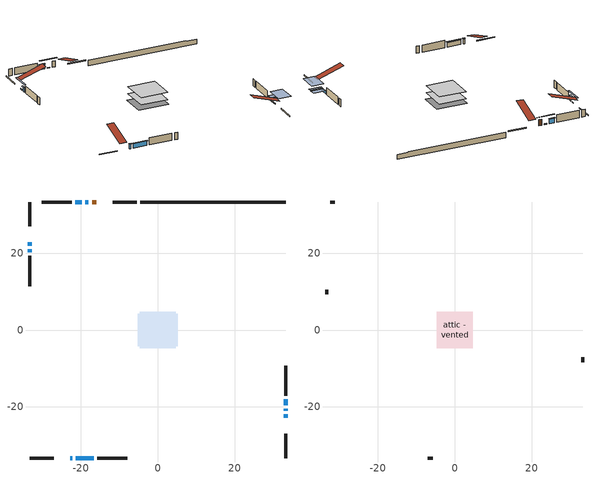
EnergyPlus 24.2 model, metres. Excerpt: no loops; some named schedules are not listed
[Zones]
conditioned space
 floor adiabatic (AdiabaticFloorConstruction): -4.69,-4.69 -4.69,4.69 4.69,4.69 4.69,-4.69 z0.46
 floor foundation (Slab1 construction): -5.26,-4.19 -5.26,4.19 5.26,4.19 5.26,-4.19 z-1.4
 wall outside (RimJoist1 construction): -5.48,33.25 -11.72,33.25 / -33.25,-33.25 -27.01,-33.25 / -33.25,33.25 -33.25,27.01 / 33.25,-33.25 33.25,-27.01 z0.46:0.76
 wall outside (AdiabaticWallConstruction 1): -15.98,33.25 -17.08,33.25 z0.46:2.49
 wall outside (AdiabaticWallConstruction): -22.75,-33.25 -22.21,-33.25 z0.46:2.11; 33.25,-22.75 33.25,-21.93 / -18,33.25 -18.82,33.25 / -33.25,22.75 -33.25,21.93 z0.46:0.77; 33.25,-21 33.25,-20.47 z0.46:1.35; 33.25,-19.54 33.25,-18.01 z0.46:1.3; -19.75,33.25 -21.43,33.25 z0.46:1.98; -33.25,21 -33.25,20.16 z0.46:1.99; -21.28,-33.25 -16.66,-33.25 z0.46:2.01
 wall outside (Wall1 construction): -22.35,33.25 -30.19,33.25 / -15.73,-33.25 -7.9,-33.25 / -33.25,19.24 -33.25,11.4 / 33.25,-17.09 33.25,-9.25 z0.46:2.9
 wall foundation (FoundationWall1 construction): -4.55,33.25,-1.4 -4.55,33.25,0.46 29.47,33.25,0.46 29.47,33.25,0.26 33.25,33.25,0.26 33.25,33.25,-1.4
 window (WindowConstruction 4): -22.75,-33.25 -22.21,-33.25 z0.46:2.11
 window (WindowConstruction 6): 33.25,-22.75 33.25,-21.93 z0.46:0.76
 window (WindowConstruction 7): -18.01,33.25 -18.82,33.25 z0.46:0.76
 window (WindowConstruction 8): -33.25,22.75 -33.25,21.93 z0.46:0.76
 window (WindowConstruction 5): 33.25,-21 33.25,-20.47 z0.46:1.35
 window (WindowConstruction): 33.25,-19.54 33.25,-18.01 z0.46:1.3
 window (WindowConstruction 1): -19.75,33.25 -21.42,33.25 z0.46:1.98
 window (WindowConstruction 2): -33.25,21 -33.25,20.16 z0.46:1.98
 window (WindowConstruction 3): -21.28,-33.25 -16.66,-33.25 z0.46:2.01
 door (Door): -15.98,33.25 -17.08,33.25 z0.46:2.49
 ceiling adiabatic (AdiabaticFloorConstruction): 4.69,-4.69 4.69,4.69 -4.69,4.69 -4.69,-4.69 z0.46
attic - vented
 floor to conditioned space (Floor1 construction Reversed): -4.69,-4.69 -4.69,4.69 4.69,4.69 4.69,-4.69 z2.9
 wall outside (Wall2 construction): -31.12,33.25 -32.32,33.25 / -6.97,-33.25 -5.77,-33.25 / -33.25,10.47 -33.25,9.27 / 33.25,-8.32 33.25,-7.12 z0.46:2.9
 roof outside (Roof1 construction): -15.05,33.25,2.9 -15.05,24.11,5.95 -12.64,24.11,5.95 -12.64,33.25,2.9; -23.67,-33.25,2.9 -23.67,-24.11,5.95 -26.08,-24.11,5.95 -26.08,-33.25,2.9; -33.25,23.67,2.9 -24.11,23.67,5.95 -24.11,26.08,5.95 -33.25,26.08,2.9; 33.25,-23.67,2.9 24.11,-23.67,5.95 24.11,-26.08,5.95 33.25,-26.08,2.9
shading: -22.01,-33.25 -22.95,-33.25 -22.95,-33.66 -22.01,-33.66 z2.31; 33.25,-19.29 33.25,-25.38 37.52,-25.38 37.52,-19.29 z3.4; -21.46,33.25 -15.37,33.25 -15.37,33.66 -21.46,33.66 z3.4; -33.25,19.29 -33.25,25.38 -33.66,25.38 -33.66,19.29 z3.4; 33.25,-20.27 33.25,-21.2 37.52,-21.2 37.52,-20.27 z1.55; 33.25,-17.81 33.25,-19.74 37.52,-19.74 37.52,-17.81 z1.5; -21.63,33.25 -19.55,33.25 -19.55,33.66 -21.63,33.66 z2.19; -33.25,19.96 -33.25,21.2 -33.66,21.2 -33.66,19.96 z2.19; -16.46,-33.25 -21.48,-33.25 -21.48,-33.66 -16.46,-33.66 z2.21
[Building]
Building 1: Terrain=Suburbs
[Site:Location]
Quebec Intl AP_QC: Latitude {deg}=46.8; Longitude {deg}=-71.38; Time Zone {hr}=-5; Elevation {m}=74; Keep Site Location Information=Yes
[Site:GroundTemperature:Shallow]
0.0108218, -2.24938, -2.43038, -1.3578, 2.94801, 7.23376, 10.9493, 13.303, 13.5029, 11.5886, 7.96783, 3.81355
[Site:WaterMainsTemperature]
Calculation Method=Schedule; Temperature Schedule=mains temperature schedule
[Material] Roughness=Rough; Thermal Absorptance=0.9
Name | Thickness {m} | Conductivity {W/m-K} | Density {kg/m3} | Specific Heat {J/kg-K} | Solar Absorptance | Visible Absorptance
asphalt or fiberglass shingles | 0.00635 | 0.162714 | 1121.4 | 1465.45 | 0.4 | 0.4
ceiling stud and cavity | 0.1397 | 0.102635 | 65.682 | 1177.47 | 0.7 | 0.7
concrete 4.0 in. | 0.1016 | 1.803125 | 2242.8 | 837.4 | 0.7 | 0.7
concrete 8.0 in. | 0.2032 | 1.803125 | 2242.8 | 837.4 | 0.7 | 0.7
door material | 0.04445 | 0.0451087 | 512.64 | 1214.23 | 0.7 | 0.7
exterior vertical ins | 0.013071 | 0.029427 | 32.04 | 1214.23 | 0.7 | 0.7
floor covering | 0.0127 | 0.0433444 | 54.468 | 1339.84 | 0.6 | 0.6
floor rigid ins; wall rigid ins | 0.512978 | 0.029427 | 32.04 | 1214.23 | 0.7 | 0.7
floor stud and cavity | 0.1397 | 1.75129 | 37.0049 | 1207.88 | 0.7 | 0.7
furniture material conditioned space 1 | 0.1524 | 0.115458 | 640.8 | 1214.23 | 0.6 | 0.6
gypsum board | 0.0127 | 0.160291 | 801 | 837.4 | 0.6 | 0.6
gypsum board 1 | 0.0127 | 0.160291 | 801 | 837.4 | 0.7 | 0.7
osb sheathing 0.5 in. | 0.0127 | 0.115458 | 512.64 | 1214.23 | 0.7 | 0.7
osb sheathing 0.75 in. | 0.01905 | 0.115458 | 512.64 | 1214.23 | 0.7 | 0.7
osb sheathing 2.0 in. | 0.0508 | 0.115458 | 512.64 | 1214.23 | 0.7 | 0.7
rim joist stud and cavity | 0.0508 | 0.0342401 | 125.044 | 1163.47 | 0.6 | 0.6
wall stud and cavity | 0.1397 | 0.10344 | 139.0536 | 1170.24 | 0.7 | 0.7
wall stud and cavity 1 | 0.0889 | 6.1454 | 50.32683 | 1063.81 | 0.6 | 0.6
wall stud and cavity 2 | 0.0889 | 0.380278 | 52.3479 | 1209.89 | 0.7 | 0.7
wall stud and cavity 3 | 0.0889 | 0.391764 | 83.0341 | 1211.67 | 0.7 | 0.7
wood siding | 0.0254 | 0.102417 | 544.68 | 1172.36 | 0.4 | 0.4
wood siding 1 | 0.00254 | 0.102417 | 544.68 | 1172.36 | 0.4 | 0.4
wood siding 2; wood siding 3; wood siding 4 | 0.0254 | 0.102417 | 544.68 | 1172.36 | 0.7 | 0.7
[WindowMaterial:SimpleGlazingSystem]
Name | U-Factor {W/m2-K} | Solar Heat Gain Coefficient
WindowMaterial | 2.450057 | 0.4
WindowMaterial 1 | 2.24678 | 0.47
WindowMaterial 2 | 2.038402 | 0.53
WindowMaterial 3 | 6.70685 | 0.75
WindowMaterial 4 | 6.78351 | 0.73
WindowMaterial 5 | 3.080315 | 0.36
[Construction]
AdiabaticFloorConstruction: floor stud and cavity, floor rigid ins, osb sheathing 0.75 in., floor covering
AdiabaticWallConstruction: wood siding 3, wall rigid ins, wall stud and cavity 2, gypsum board
AdiabaticWallConstruction 1: wood siding 4, wall rigid ins, wall stud and cavity 2, gypsum board
Door: door material
Floor1 construction Reversed: gypsum board, ceiling stud and cavity
FoundationWall1 construction: concrete 8.0 in., gypsum board 1
furniture construction conditioned space 1: furniture material conditioned space 1
PartitionWallConstruction: gypsum board, wall stud and cavity 3, gypsum board
RimJoist1 construction: wood siding 2, osb sheathing 2.0 in., rim joist stud and cavity
Roof1 construction: asphalt or fiberglass shingles
Slab1 construction: concrete 4.0 in.
Wall1 construction: wood siding, osb sheathing 0.5 in., wall stud and cavity, gypsum board
Wall2 construction: wood siding 1, wall stud and cavity 1
WindowConstruction: WindowMaterial
WindowConstruction 1; WindowConstruction 2: WindowMaterial 1
WindowConstruction 3: WindowMaterial 2
WindowConstruction 4: WindowMaterial 3
WindowConstruction 5: WindowMaterial 4
WindowConstruction 6; WindowConstruction 7; WindowConstruction 8: WindowMaterial 5
[Zone] Multiplier=1; Part of Total Floor Area=Yes
Name | Volume {m3}
attic - vented | 43.6122
conditioned space | 396.5
[Space]
Name | Zone | Volume {m3}
attic - vented 1 | attic - vented | 43.6122
conditioned space 1 | conditioned space | 396.5
[ZoneInfiltration:EffectiveLeakageArea]
infil attic - vented 1: Zone or Space=attic - vented 1; Schedule=Always On Discrete; Effective Air Leakage Area {cm2}=3254.4; Stack Coefficient=0.00038152; Wind Coefficient=1.31971e-05
[ZoneMixing]
whole house fan mix: Zone or Space=attic - vented; Schedule=Always On Continuous; Design Flow Rate Calculation Method=Flow/Zone; Design Flow Rate {m3/s}=0; Source Zone or Space=conditioned space
[SurfaceProperty:ExposedFoundationPerimeter]
Slab1: Exposed Perimeter Calculation Method=TotalExposedPerimeter; Total Exposed Perimeter {m}=37.8
[InternalMass] Zone or ZoneList=conditioned space; Space or SpaceList=conditioned space 1
Name | Construction | Surface Area {m2}
furniture mass conditioned space 1 | furniture construction conditioned space 1 | 70.5029
partition wall mass | PartitionWallConstruction | 176.257
[Lights]
interior lighting: Zone or ZoneList or Space or SpaceList=conditioned space 1; Schedule=interior lighting schedule; Design Level Calculation Method=LightingLevel; Lighting Level {W}=343.2; Return Air Fraction=0; Fraction Radiant=0.6; Fraction Visible=0.2; Fraction Replaceable=1
[People]
occupants: Zone or ZoneList or Space or SpaceList=conditioned space 1; Number of People Schedule=occupants schedule; Number of People Calculation Method=People; Number of People=3; Fraction Radiant=0.314171; Sensible Heat Fraction=0.56303; Activity Level Schedule=occupants activity schedule; Carbon Dioxide Generation Rate {m3/s-W}=0; Enable ASHRAE 55 Comfort Warnings=No; Mean Radiant Temperature Calculation Type=EnclosureAveraged
[ElectricEquipment] Zone or ZoneList or Space or SpaceList=conditioned space 1; Design Level Calculation Method=EquipmentLevel
Name | Schedule | Design Level {W} | Fraction Latent | Fraction Radiant | Fraction Lost
clothes dryer | clothes dryer schedule | 140.772 | 0.015 | 0.081 | 0.85
clothes washer | clothes washer schedule | 32.1985 | 0.03 | 0.162 | 0.7
cooking range | cooking range schedule | 215.147 | 0.08 | 0.432 | 0.2
dishwasher | dishwasher schedule | 66.8632 | 0.3 | 0.18 | 0.4
fridge | fridge schedule | 72.9452 | 0 | 0.6 | 0
mech vent bath fan 0 | mech vent bath fan 0 schedule | 50.2 | 0 | 0 | 1
mech vent house fan | mech vent house fan schedule | 0 | 0 | 0 | 1
mech vent house fan cfis | mech vent house fan cfis schedule | 0 | 0 | 0 | 0
mech vent range fan 0 | mech vent range fan 0 schedule | 57 | 0 | 0 | 1
misc plug loads | misc plug loads schedule | 494.7 | 0.045 | 0.513 | 0.1
whole house fan | Always On Discrete | 0 | 0 | 0 | 1
[OtherEquipment] Zone or ZoneList or Space or SpaceList=conditioned space 1; Design Level Calculation Method=EquipmentLevel
Name | Fuel Type | Schedule | Design Level {W} | Fraction Latent | Fraction Radiant | Fraction Lost
clothes dryer 1 | Electricity | clothes dryer schedule | 0 | 0.015 | 0.081 | 0.85
cooking range 1 | Electricity | cooking range schedule | 0 | 0.08 | 0.432 | 0.2
general water use latent | None | general water use schedule | 62.594 | 1 | 0 | 0
general water use sensible | None | general water use schedule | -61.6891 | 0 | 0.6 | 0
mech vent house fan latent load | None | Always On Discrete | 0 | 1 | 0 | 0
mech vent house fan sensible load | None | Always On Discrete | 0 | 0 | 0 | 0
water heater energy adjustment1 | Electricity | Always On Discrete | 0.01 | 0 | 0 | 1
[ZoneInfiltration:DesignFlowRate] Zone or ZoneList or Space or SpaceList=conditioned space 1; Schedule=Always On Discrete; Design Flow Rate Calculation Method=Flow/Zone; Design Flow Rate {m3/s}=0
infil flow; natural vent flow; whole house fan flow
[ZoneControl:Thermostat]
conditioned space Thermostat: Zone or ZoneList=conditioned space; Control Type Schedule=conditioned space Thermostat Schedule; Control 1=conditioned space temperature setpoint; Temperature Difference Between Cutout And Setpoint {deltaC}=0
[AirLoopHVAC:UnitarySystem]
unit heater unitary system: Control Type=Load; Controlling Zone or Thermostat Location=conditioned space; Dehumidification Control Type=None; Availability Schedule=Always On Discrete; Supply Fan=unit heater supply fan; Fan Placement=BlowThrough; Supply Air Fan Operating Mode Schedule=unit heater auto fan schedule; Heating Coil=unit heater htg coil; DX Heating Coil Sizing Ratio=1; Use DOAS DX Cooling Coil=No; Minimum Supply Air Temperature {C}=2; Latent Load Control=SensibleOnlyLoadControl; Cooling Supply Air Flow Rate Method=None; Heating Supply Air Flow Rate Method=SupplyAirFlowRate; Heating Supply Air Flow Rate {m3/s}=0.543212; No Load Supply Air Flow Rate Method=SupplyAirFlowRate; No Load Supply Air Flow Rate {m3/s}=0; No Load Supply Air Flow Rate Control Set To Low Speed=Yes; Maximum Supply Air Temperature {C}=48.8889; Maximum Outdoor Dry-Bulb Temperature for Supplemental Heater Operation {C}=21; Ancillary On-Cycle Electric Power {W}=0; Ancillary Off-Cycle Electric Power {W}=0
[Fan:SystemModel]
unit heater supply fan: Availability Schedule=Always On Discrete; Design Maximum Air Flow Rate {m3/s}=0.543212; Speed Control Method=Discrete; Electric Power Minimum Flow Rate Fraction=0.2; Design Pressure Rise {Pa}=500; Motor Efficiency=1; Motor In Air Stream Fraction=1; Design Electric Power Consumption {W}=Autosize; Design Power Sizing Method=PowerPerFlow; Electric Power Per Unit Flow Rate {W/(m3/s)}=73.6361; Electric Power Per Unit Flow Rate Per Unit Pressure {W/((m3/s)-Pa)}=1.66667; Fan Total Efficiency=0.7; Motor Loss Radiative Fraction=0; Number of Speeds=1; Speed Flow Fraction 1=1; Speed Electric Power Fraction 1=1
[Coil:Heating:Fuel]
unit heater htg coil: Availability Schedule=Always On Discrete; Fuel Type=OtherFuel1; Burner Efficiency=0.7; Nominal Capacity {W}=11565.5; On Cycle Parasitic Electric Load {W}=0; Off Cycle Parasitic Fuel Load {W}=0
[ZoneHVAC:Baseboard:Convective:Electric]
electric baseboard: Availability Schedule=Always On Discrete; Heating Design Capacity {W}=0.293071; Efficiency=0.3
[Zone equipment]
conditioned space: unit heater unitary system, electric baseboard
[Foundation:Kiva]
Foundation Kiva 1: Initial Indoor Air Temperature {C}=18; Wall Height Above Grade {m}=0.460004; Wall Depth Below Slab {m}=0.2032; Custom Block Material Name 1=exterior vertical ins; Custom Block Depth 1 {m}=1.86001; Custom Block X Position 1 {m}=0.2159; Custom Block Z Position 1 {m}=0
[Foundation:Kiva:Settings]
Soil Conductivity {W/m-K}=0.849921; Soil Density {kg/m3}=1842.3; Soil Specific Heat {J/kg-K}=418.7; Ground Solar Absorptivity=0.9; Ground Thermal Absorptivity=0.9; Ground Surface Roughness {m}=0.03; Far-Field Width {m}=40; Deep-Ground Boundary Condition=ZeroFlux; Deep-Ground Depth {m}=40; Minimum Cell Dimension {m}=0.2; Maximum Cell Growth Coefficient=3; Simulation Timestep=Timestep
[Exterior:Lights]
exterior lighting: Schedule=exterior lighting schedule; Design Level {W}=75.6
[EnergyManagementSystem:GlobalVariable]
infil_program_Qfan
infil_program_Qinf
natural_vent_program_Qnv
natural_vent_program_Qwhf
[EnergyManagementSystem:Sensor]
Name | Output:Variable or Output:Meter Index Key | Output:Variable or Output:Meter
airflow_gain | infil flow | Infiltration Sensible Heat Gain Energy
airflow_gain_1 | natural vent flow | Infiltration Sensible Heat Gain Energy
airflow_gain_2 | whole house fan flow | Infiltration Sensible Heat Gain Energy
airflow_loss | infil flow | Infiltration Sensible Heat Loss Energy
airflow_loss_1 | natural vent flow | Infiltration Sensible Heat Loss Energy
airflow_loss_2 | whole house fan flow | Infiltration Sensible Heat Loss Energy
clg_load_cond |  | Cooling:EnergyTransfer:Zone:CONDITIONED SPACE
clg_sp_s; clg_sp_s_1 | cooling setpoint | Schedule Value
clothes_dryer_exhaust_0_sch_s | clothes dryer exhaust 0 schedule | Schedule Value
conditioned_space_clg_unmet_s | conditioned space | Zone Cooling Setpoint Not Met Time
conditioned_space_htg_unmet_s | conditioned space | Zone Heating Setpoint Not Met Time
cool_season | cooling season schedule | Schedule Value
fridge_tin_s | conditioned space | Zone Mean Air Temperature
htg_load_cond |  | Heating:EnergyTransfer:Zone:CONDITIONED SPACE
htg_sp_s; htg_sp_s_1 | heating setpoint | Schedule Value
ig_ee_conv | clothes dryer | Electric Equipment Convective Heating Energy
ig_ee_conv_2 | cooking range | Electric Equipment Convective Heating Energy
ig_ee_conv_4 | fridge | Electric Equipment Convective Heating Energy
ig_ee_conv_5 | misc plug loads | Electric Equipment Convective Heating Energy
ig_ee_conv_6 | whole house fan | Electric Equipment Convective Heating Energy
ig_ee_rad | clothes dryer | Electric Equipment Radiant Heating Energy
ig_ee_rad_2 | cooking range | Electric Equipment Radiant Heating Energy
ig_ee_rad_4 | fridge | Electric Equipment Radiant Heating Energy
ig_ee_rad_5 | misc plug loads | Electric Equipment Radiant Heating Energy
ig_ee_rad_6 | whole house fan | Electric Equipment Radiant Heating Energy
ig_lgt_conv | interior lighting | Lights Convective Heating Energy
ig_lgt_rad | interior lighting | Lights Radiant Heating Energy
ig_lgt_vis | interior lighting | Lights Visible Radiation Heating Energy
ig_oe_conv | clothes dryer 1 | Other Equipment Convective Heating Energy
ig_oe_conv_1 | cooking range 1 | Other Equipment Convective Heating Energy
ig_oe_conv_2 | general water use latent | Other Equipment Convective Heating Energy
ig_oe_conv_3 | general water use sensible | Other Equipment Convective Heating Energy
ig_oe_conv_4 | water heater energy adjustment1 | Other Equipment Convective Heating Energy
ig_oe_rad | clothes dryer 1 | Other Equipment Radiant Heating Energy
ig_oe_rad_1 | cooking range 1 | Other Equipment Radiant Heating Energy
ig_oe_rad_2 | general water use latent | Other Equipment Radiant Heating Energy
ig_oe_rad_3 | general water use sensible | Other Equipment Radiant Heating Energy
ig_oe_rad_4 | water heater energy adjustment1 | Other Equipment Radiant Heating Energy
ig_ppl_conv | occupants | People Convective Heating Energy
ig_ppl_rad | occupants | People Radiant Heating Energy
im_conv | furniture mass conditioned space 1 | Surface Inside Face Convection Heat Gain Energy
im_conv_1 | partition wall mass | Surface Inside Face Convection Heat Gain Energy
im_ig | furniture mass conditioned space 1 | Surface Inside Face Internal Gains Radiation Heat Gain Energy
im_ig_1 | partition wall mass | Surface Inside Face Internal Gains Radiation Heat Gain Energy
im_lgt | furniture mass conditioned space 1 | Surface Inside Face Lights Radiation Heat Gain Energy
im_lgt_1 | partition wall mass | Surface Inside Face Lights Radiation Heat Gain Energy
im_sol | furniture mass conditioned space 1 | Surface Inside Face Solar Radiation Heat Gain Energy
im_sol_1 | partition wall mass | Surface Inside Face Solar Radiation Heat Gain Energy
im_surf | furniture mass conditioned space 1 | Surface Inside Face Net Surface Thermal Radiation Heat Gain Energy
im_surf_1 | partition wall mass | Surface Inside Face Net Surface Thermal Radiation Heat Gain Energy
mech_vent_bath_fan_0_sch_s | mech vent bath fan 0 schedule | Schedule Value
mech_vent_range_fan_0_sch_s | mech vent range fan 0 schedule | Schedule Value
mv_conv | mech vent bath fan 0 | Electric Equipment Convective Heating Energy
mv_conv_1 | mech vent house fan | Electric Equipment Convective Heating Energy
mv_conv_2 | mech vent house fan cfis | Electric Equipment Convective Heating Energy
mv_conv_3 | mech vent range fan 0 | Electric Equipment Convective Heating Energy
mv_conv_4 | mech vent house fan latent load | Other Equipment Convective Heating Energy
mv_conv_5 | mech vent house fan sensible load | Other Equipment Convective Heating Energy
mv_rad | mech vent bath fan 0 | Electric Equipment Radiant Heating Energy
mv_rad_1 | mech vent house fan | Electric Equipment Radiant Heating Energy
mv_rad_2 | mech vent house fan cfis | Electric Equipment Radiant Heating Energy
mv_rad_3 | mech vent range fan 0 | Electric Equipment Radiant Heating Energy
mv_rad_4 | mech vent house fan latent load | Other Equipment Radiant Heating Energy
mv_rad_5 | mech vent house fan sensible load | Other Equipment Radiant Heating Energy
natural_vent_s | natural vent schedule | Schedule Value
out_pb_s |  | Site Outdoor Air Barometric Pressure
out_wt_s |  | Site Outdoor Air Humidity Ratio
site_vw_s |  | Site Wind Speed
ss_back_out | Window1 | Surface Window Shortwave from Zone Back Out Window Heat Transfer Rate
ss_back_out_1 | Window10 | Surface Window Shortwave from Zone Back Out Window Heat Transfer Rate
ss_back_out_2 | Window11 | Surface Window Shortwave from Zone Back Out Window Heat Transfer Rate
ss_back_out_3 | Window12 | Surface Window Shortwave from Zone Back Out Window Heat Transfer Rate
ss_back_out_4 | Window2 | Surface Window Shortwave from Zone Back Out Window Heat Transfer Rate
ss_back_out_5 | Window3 | Surface Window Shortwave from Zone Back Out Window Heat Transfer Rate
ss_back_out_6 | Window5 | Surface Window Shortwave from Zone Back Out Window Heat Transfer Rate
ss_back_out_7 | Window7 | Surface Window Shortwave from Zone Back Out Window Heat Transfer Rate
ss_back_out_8 | Window8 | Surface Window Shortwave from Zone Back Out Window Heat Transfer Rate
ss_conv | Door1 | Surface Inside Face Convection Heat Gain Energy
ss_conv_1 | Window1 | Surface Inside Face Convection Heat Gain Energy
ss_conv_2 | Window10 | Surface Inside Face Convection Heat Gain Energy
ss_conv_3 | Window11 | Surface Inside Face Convection Heat Gain Energy
ss_conv_4 | Window12 | Surface Inside Face Convection Heat Gain Energy
ss_conv_5 | Window2 | Surface Inside Face Convection Heat Gain Energy
ss_conv_6 | Window3 | Surface Inside Face Convection Heat Gain Energy
ss_conv_7 | Window5 | Surface Inside Face Convection Heat Gain Energy
ss_conv_8 | Window7 | Surface Inside Face Convection Heat Gain Energy
ss_conv_9 | Window8 | Surface Inside Face Convection Heat Gain Energy
ss_ig | Door1 | Surface Inside Face Internal Gains Radiation Heat Gain Energy
ss_ig_1 | Window1 | Surface Inside Face Internal Gains Radiation Heat Gain Energy
ss_ig_2 | Window10 | Surface Inside Face Internal Gains Radiation Heat Gain Energy
ss_ig_3 | Window11 | Surface Inside Face Internal Gains Radiation Heat Gain Energy
ss_ig_4 | Window12 | Surface Inside Face Internal Gains Radiation Heat Gain Energy
ss_ig_5 | Window2 | Surface Inside Face Internal Gains Radiation Heat Gain Energy
ss_ig_6 | Window3 | Surface Inside Face Internal Gains Radiation Heat Gain Energy
ss_ig_7 | Window5 | Surface Inside Face Internal Gains Radiation Heat Gain Energy
ss_ig_8 | Window7 | Surface Inside Face Internal Gains Radiation Heat Gain Energy
ss_ig_9 | Window8 | Surface Inside Face Internal Gains Radiation Heat Gain Energy
ss_lgt | Door1 | Surface Inside Face Lights Radiation Heat Gain Energy
ss_sol | Door1 | Surface Inside Face Solar Radiation Heat Gain Energy
ss_surf | Door1 | Surface Inside Face Net Surface Thermal Radiation Heat Gain Energy
ss_surf_1 | Window1 | Surface Inside Face Net Surface Thermal Radiation Heat Gain Energy
ss_surf_2 | Window10 | Surface Inside Face Net Surface Thermal Radiation Heat Gain Energy
ss_surf_3 | Window11 | Surface Inside Face Net Surface Thermal Radiation Heat Gain Energy
ss_surf_4 | Window12 | Surface Inside Face Net Surface Thermal Radiation Heat Gain Energy
ss_surf_5 | Window2 | Surface Inside Face Net Surface Thermal Radiation Heat Gain Energy
ss_surf_6 | Window3 | Surface Inside Face Net Surface Thermal Radiation Heat Gain Energy
ss_surf_7 | Window5 | Surface Inside Face Net Surface Thermal Radiation Heat Gain Energy
ss_surf_8 | Window7 | Surface Inside Face Net Surface Thermal Radiation Heat Gain Energy
ss_surf_9 | Window8 | Surface Inside Face Net Surface Thermal Radiation Heat Gain Energy
ss_trans_in | Window1 | Surface Window Transmitted Solar Radiation Rate
ss_trans_in_1 | Window10 | Surface Window Transmitted Solar Radiation Rate
ss_trans_in_2 | Window11 | Surface Window Transmitted Solar Radiation Rate
ss_trans_in_3 | Window12 | Surface Window Transmitted Solar Radiation Rate
ss_trans_in_4 | Window2 | Surface Window Transmitted Solar Radiation Rate
ss_trans_in_5 | Window3 | Surface Window Transmitted Solar Radiation Rate
ss_trans_in_6 | Window5 | Surface Window Transmitted Solar Radiation Rate
ss_trans_in_7 | Window7 | Surface Window Transmitted Solar Radiation Rate
ss_trans_in_8 | Window8 | Surface Window Transmitted Solar Radiation Rate
ss_trans_out | Window1 | Surface Inside Face Initial Transmitted Diffuse Transmitted Out Window Solar Radiation Rate
ss_trans_out_1 | Window10 | Surface Inside Face Initial Transmitted Diffuse Transmitted Out Window Solar Radiation Rate
ss_trans_out_2 | Window11 | Surface Inside Face Initial Transmitted Diffuse Transmitted Out Window Solar Radiation Rate
ss_trans_out_3 | Window12 | Surface Inside Face Initial Transmitted Diffuse Transmitted Out Window Solar Radiation Rate
ss_trans_out_4 | Window2 | Surface Inside Face Initial Transmitted Diffuse Transmitted Out Window Solar Radiation Rate
ss_trans_out_5 | Window3 | Surface Inside Face Initial Transmitted Diffuse Transmitted Out Window Solar Radiation Rate
ss_trans_out_6 | Window5 | Surface Inside Face Initial Transmitted Diffuse Transmitted Out Window Solar Radiation Rate
ss_trans_out_7 | Window7 | Surface Inside Face Initial Transmitted Diffuse Transmitted Out Window Solar Radiation Rate
ss_trans_out_8 | Window8 | Surface Inside Face Initial Transmitted Diffuse Transmitted Out Window Solar Radiation Rate
s_conv | Floor1 | Surface Inside Face Convection Heat Gain Energy
s_conv_1 | FoundationWall1 | Surface Inside Face Convection Heat Gain Energy
s_conv_10 | Wall1:180 | Surface Inside Face Convection Heat Gain Energy
s_conv_11 | Wall1:270 | Surface Inside Face Convection Heat Gain Energy
s_conv_12 | Wall1:90 | Surface Inside Face Convection Heat Gain Energy
s_conv_2 | inferred conditioned ceiling | Surface Inside Face Convection Heat Gain Energy
s_conv_3 | inferred conditioned floor | Surface Inside Face Convection Heat Gain Energy
s_conv_4 | RimJoist1:0 | Surface Inside Face Convection Heat Gain Energy
s_conv_5 | RimJoist1:180 | Surface Inside Face Convection Heat Gain Energy
s_conv_6 | RimJoist1:270 | Surface Inside Face Convection Heat Gain Energy
s_conv_7 | RimJoist1:90 | Surface Inside Face Convection Heat Gain Energy
s_conv_8 | Slab1 | Surface Inside Face Convection Heat Gain Energy
s_conv_9 | Wall1:0 | Surface Inside Face Convection Heat Gain Energy
s_ig | Floor1 | Surface Inside Face Internal Gains Radiation Heat Gain Energy
s_ig_1 | FoundationWall1 | Surface Inside Face Internal Gains Radiation Heat Gain Energy
s_ig_10 | Wall1:180 | Surface Inside Face Internal Gains Radiation Heat Gain Energy
s_ig_11 | Wall1:270 | Surface Inside Face Internal Gains Radiation Heat Gain Energy
s_ig_12 | Wall1:90 | Surface Inside Face Internal Gains Radiation Heat Gain Energy
s_ig_2 | inferred conditioned ceiling | Surface Inside Face Internal Gains Radiation Heat Gain Energy
s_ig_3 | inferred conditioned floor | Surface Inside Face Internal Gains Radiation Heat Gain Energy
